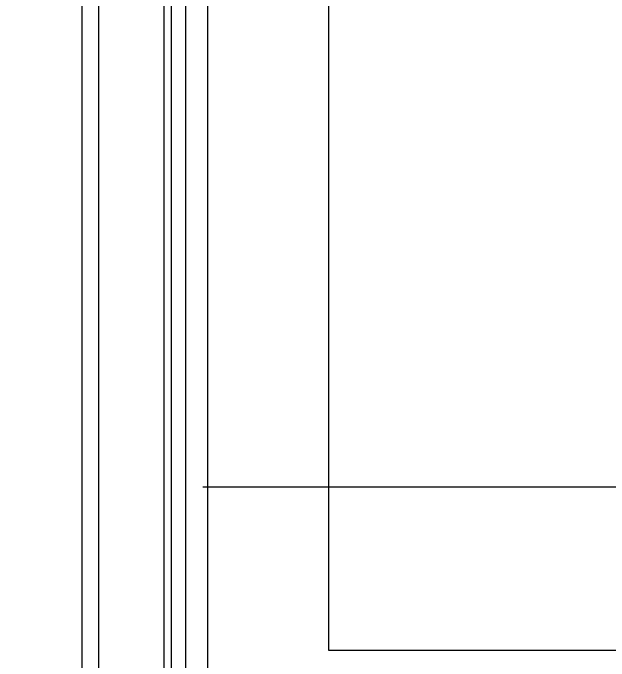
# Model space of a CAD drawing. Header units: metres. Extents: x -1640 to 1560, y -268 to 2338.
# Drawn here: x -332.1 to -282.8, y 1280.1 to 1333.7 of the extents above; entities that cross this region are included whole.
import ezdxf

# ---------------------------------------------------------------- set-up
doc = ezdxf.new("R2010")
doc.units = ezdxf.units.M
for name, color, linetype in [('AUX', 8, 'Continuous'), ('OUTLINE', 7, 'Continuous'), ('UTIL_ELEC.MV_CONCEPT', 1, 'Continuous'), ('UTIL_GAS.BULK_CONCEPT', 2, 'Continuous'), ('UTIL_WTR.RAW_CONCEPT', 4, 'Continuous'), ('UTIL_WTR.REUSE_CONCEPT', 5, 'Continuous')]:
    doc.layers.add(name, color=color, linetype=linetype)

msp = doc.modelspace()

# ---------------------------------------------------------------- linework, layer by layer
at = {"layer": 'AUX'}
msp.add_lwpolyline([(-366, 1180), (-319, 1180), (-319, 1405), (-366, 1405)], close=True, dxfattribs=at)
at = {"layer": 'OUTLINE'}
msp.add_lwpolyline([(-306, 1281), (345, 1281), (345, 1489), (-306, 1489)], close=True, dxfattribs=at)
at = {"layer": 'UTIL_ELEC.MV_CONCEPT'}
for p, q in [((-319.6, 853.35), (-319.6, 1931.25)), ((-317.8, 851.55), (-317.8, 1929.45))]:
    msp.add_line(p, q, dxfattribs=at)
at = {"layer": 'UTIL_GAS.BULK_CONCEPT'}
for p, q in [((-316, 879.5), (-316, 1925.5)), ((-316.4, 1294.5), (-0.1, 1294.5))]:
    msp.add_line(p, q, dxfattribs=at)
at = {"layer": 'UTIL_WTR.RAW_CONCEPT'}
msp.add_line((-325, 1191.6), (-325, 1933.4), dxfattribs=at)
at = {"layer": 'UTIL_WTR.REUSE_CONCEPT'}
msp.add_line((-326.4, 1193), (-326.4, 1934.8), dxfattribs=at)

doc.saveas('drawing.dxf')
